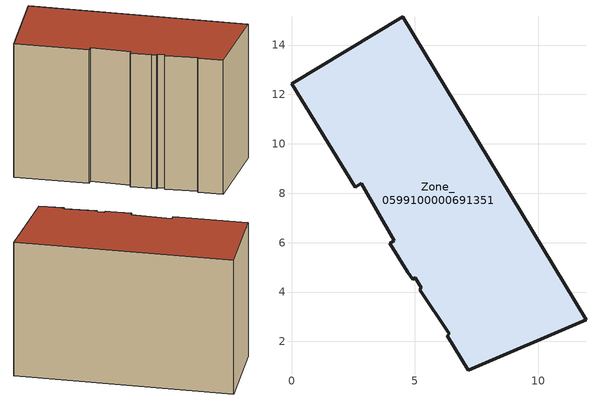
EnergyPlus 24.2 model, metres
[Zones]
Zone_0599100000691351
 floor ground (C_G): 11.93,2.88 7.17,0.83 6.3,2.23 6.39,2.3 5.19,4.1 5.26,4.17 5.02,4.59 4.9,4.52 4.71,4.8 3.99,5.98 4.16,6.08 2.83,8.4 2.58,8.25 0,12.43 4.51,15.15 z0
 wall outside (C_F): 4.51,15.15 0,12.43 2.58,8.25 2.83,8.4 4.16,6.08 3.99,5.98 4.71,4.8 4.9,4.52 5.02,4.59 5.26,4.17 5.19,4.1 6.39,2.3 6.3,2.23 7.17,0.83 11.93,2.88 4.51,15.15 z0:9.71
 roof outside (C_R): 5.02,4.59 5.26,4.17 5.19,4.1 6.39,2.3 6.3,2.23 7.17,0.83 11.93,2.88 4.51,15.15 0,12.43 2.58,8.25 2.83,8.4 4.16,6.08 3.99,5.98 4.71,4.8 4.9,4.52 z9.71
[BUILDING]
Pand.0599100000691351: North Axis=0; Terrain=City; Loads Convergence Tolerance Value=0.04; Temperature Convergence Tolerance Value=0.4; Solar Distribution=FullExterior; Maximum Number of Warmup Days=25; Minimum Number of Warmup Days=1
[Site:Location]
Rotterdam.The.Hague.AP_ZH_NLD Design_Conditions: Latitude=51.96; Longitude=4.45; Time Zone=1; Elevation=-4.5
[SITE:GROUNDTEMPERATURE:BUILDINGSURFACE]
18, 18, 18, 18, 18, 18, 18, 18, 18, 18, 18, 18
[MATERIAL] Thermal Absorptance=0.9; Solar Absorptance=0.7; Visible Absorptance=0.7
Name | Roughness | Thickness | Conductivity | Density | Specific Heat
G.TC.1946 | MediumSmooth | 0.15 | 1 | 540 | 1210
F.TC.1946 | Rough | 0.3 | 0.857143 | 1920 | 840
R.TC.1946 | MediumRough | 0.2 | 0.909091 | 1500 | 1000
[CONSTRUCTION]
C_G: G.TC.1946
C_F: F.TC.1946
C_R: R.TC.1946
[ZONE]
Zone_0599100000691351: Type=1; Multiplier=1; Ceiling Height=Autocalculate; Volume=Autocalculate; Floor Area=autocalculate; Part of Total Floor Area=Yes
[ZONEINFILTRATION:DESIGNFLOWRATE]
Infil_Zone_0599100000691351: Zone or ZoneList or Space or SpaceList=Zone_0599100000691351; Schedule=AlwaysOn; Design Flow Rate Calculation Method=Flow/Area; Flow Rate per Floor Area=0.003; Constant Term Coefficient=1; Temperature Term Coefficient=0; Velocity Term Coefficient=0; Velocity Squared Term Coefficient=0
[HVACTEMPLATE:ZONE:IDEALLOADSAIRSYSTEM]
Zone_0599100000691351: Maximum Heating Supply Air Temperature=50; Minimum Cooling Supply Air Temperature=13; Maximum Heating Supply Air Humidity Ratio=0.0156; Minimum Cooling Supply Air Humidity Ratio=0.0077; Heating Limit=NoLimit; Cooling Limit=NoLimit; Dehumidification Control Type=ConstantSensibleHeatRatio; Cooling Sensible Heat Ratio=0.7; Dehumidification Setpoint=60; Humidification Control Type=None; Humidification Setpoint=30; Outdoor Air Method=None; Outdoor Air Flow Rate per Person=0.00944; Outdoor Air Flow Rate per Zone Floor Area=0; Outdoor Air Flow Rate per Zone=0; Demand Controlled Ventilation Type=None; Outdoor Air Economizer Type=NoEconomizer; Heat Recovery Type=None; Sensible Heat Recovery Effectiveness=0.7; Latent Heat Recovery Effectiveness=0.65
[ZONECONTROL:THERMOSTAT]
ThermostatControl_Zone_0599100000691351: Zone or ZoneList=Zone_0599100000691351; Control Type Schedule=DualSetpointControlType; Control 1=Thermostat_Zone_0599100000691351; Temperature Difference Between Cutout And Setpoint=0
[THERMOSTATSETPOINT:DUALSETPOINT]
Thermostat_Zone_0599100000691351: Heating Setpoint Temperature Schedule=HeatingSetpoint_Zone_0599100000691351; Cooling Setpoint Temperature Schedule=CoolingSetpoint_Zone_0599100000691351
[SCHEDULE:COMPACT]
HeatingSetpoint_Zone_0599100000691351: Through: 12/31, For: AllDays, Until: 24:00, 21
CoolingSetpoint_Zone_0599100000691351: Through: 12/31, For: AllDays, Until: 24:00, 24
DualSetpointControlType: Through: 12/31, For: AllDays, Until: 24:00, 4
AlwaysOn: Through: 12/31, For: AllDays, Until: 24:00, 1
